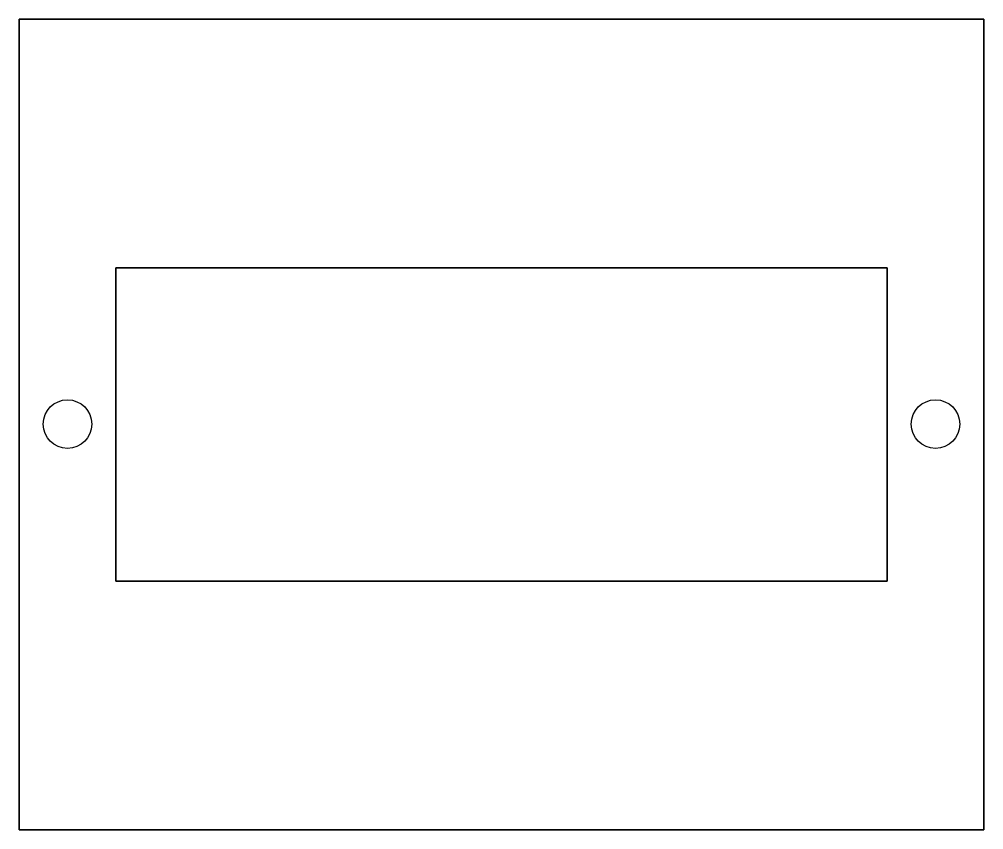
# Model space of a CAD drawing. Header units: inches. Extents: x -0.25 to 2.25, y 2.35 to 4.45.
import ezdxf

# ---------------------------------------------------------------- set-up
doc = ezdxf.new("R2010")
doc.units = ezdxf.units.IN
doc.layers.get('0').update_dxf_attribs({"linetype": 'CONTINUOUS'})

msp = doc.modelspace()

# ---------------------------------------------------------------- linework, layer by layer
for points in [[(2.25, 2.35), (-0.25, 2.35), (-0.25, 4.45), (2.25, 4.45)], [(-0.25, 2.35), (2.25, 2.35), (2.25, 4.45), (-0.25, 4.45)], [(2, 3.8062), (0, 3.8062), (0, 2.9937), (2, 2.9937)], [(0, 3.8062), (2, 3.8062), (2, 2.9937), (0, 2.9937)]]:
    msp.add_lwpolyline(points, close=True)
for centre in [(-0.125, 3.401), (-0.125, 3.401), (2.125, 3.401), (2.125, 3.401)]:
    msp.add_circle(centre, 0.063)

doc.saveas('drawing.dxf')
